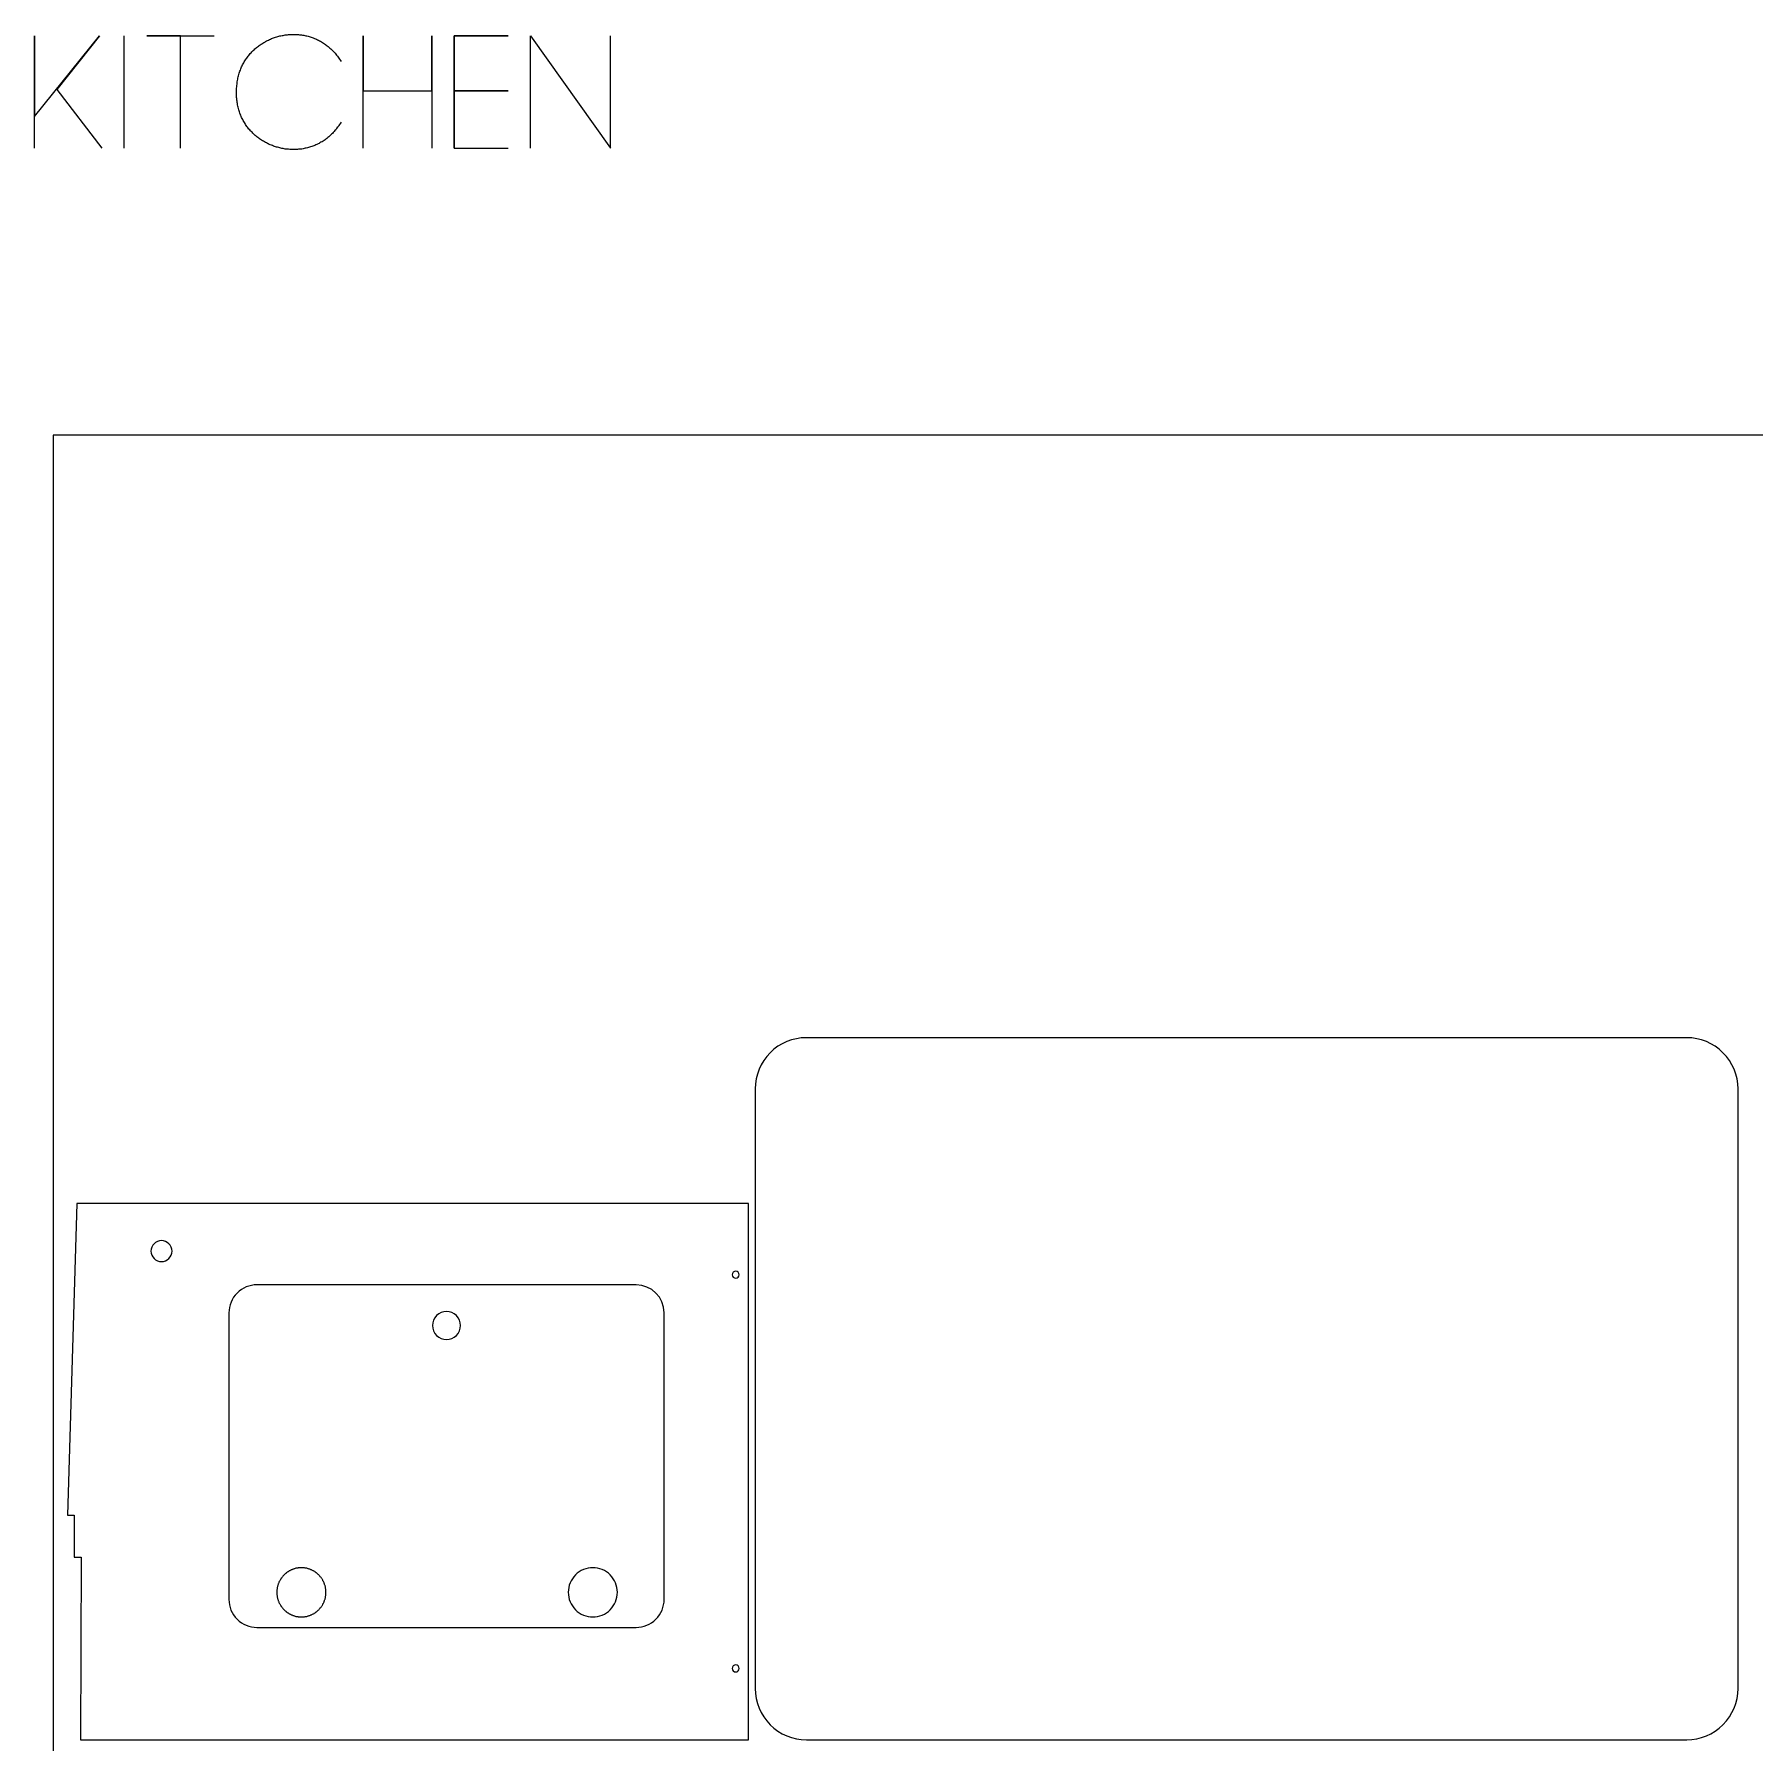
# Model space of a CAD drawing. Extents: x -841 to 6211, y -469 to 2808.
# Drawn here: x 3728 to 4953, y 1509 to 2726 of the extents above; entities that cross this region are included whole.
import ezdxf

# ---------------------------------------------------------------- set-up
doc = ezdxf.new("R2010")
doc.units = 0
for name, color, linetype in [('DEFAULT_LAYER', 1, 'CONTINUOUS'), ('LAYER_1', 18, 'CONTINUOUS'), ('T5_LOGOLAYER_2', 18, 'CONTINUOUS'), ('T5_LOGOLAYER_20', 18, 'CONTINUOUS')]:
    doc.layers.add(name, color=color, linetype=linetype)

msp = doc.modelspace()

# ---------------------------------------------------------------- linework, layer by layer
at = {"layer": 'DEFAULT_LAYER'}
for points in [[(3818.7, 1866.5, 0.414214), (3811.2, 1859, 0.414214), (3818.7, 1851.5, 0.414214), (3826.2, 1859, 0.414214)], [(4227.7, 1844.7, 0.414214), (4225.2, 1842.2, 0.414214), (4227.7, 1839.7, 0.414214), (4230.2, 1842.2, 0.414214)], [(3886.7, 1591), (4156.7, 1591, 0.414214), (4176.7, 1611), (4176.7, 1815, 0.413582), (4156.7, 1835), (3886.7, 1835, 0.414214), (3866.7, 1815), (3866.7, 1611, 0.415248)], [(4021.7, 1816, 0.414214), (4011.7, 1806, 0.414214), (4021.7, 1796, 0.414214), (4031.7, 1806, 0.414214)], [(4125.9, 1633.5, 0.414214), (4108.4, 1616, 0.414214), (4125.9, 1598.5, 0.414214), (4143.4, 1616, 0.414214)], [(4227.7, 1564.3, 0.414214), (4225.2, 1561.8, 0.414214), (4227.7, 1559.3, 0.414214), (4230.2, 1561.8, 0.414214)]]:
    msp.add_lwpolyline(points, format="xyb", close=True, dxfattribs=at)
msp.add_lwpolyline([(3918.3, 1633.5), (3917.9, 1633.5), (3917.4, 1633.5), (3917, 1633.4), (3916.5, 1633.4), (3916.1, 1633.4), (3915.7, 1633.3), (3915.2, 1633.2), (3914.8, 1633.1), (3914.4, 1633.1), (3914, 1632.9), (3913.5, 1632.8), (3913.1, 1632.7), (3912.7, 1632.6), (3912.3, 1632.4), (3911.9, 1632.3), (3911.5, 1632.1), (3911.1, 1632), (3910.8, 1631.8), (3910.4, 1631.6), (3910, 1631.4), (3909.6, 1631.2), (3909.3, 1631), (3908.9, 1630.7), (3908.6, 1630.5), (3908.2, 1630.3), (3907.9, 1630), (3907.5, 1629.8), (3907.2, 1629.5), (3906.9, 1629.2), (3906.6, 1629), (3906.3, 1628.7), (3906, 1628.4), (3905.7, 1628.1), (3905.4, 1627.8), (3905.1, 1627.5), (3904.8, 1627.1), (3904.6, 1626.8), (3904.3, 1626.5), (3904.1, 1626.1), (3903.8, 1625.8), (3903.6, 1625.4), (3903.4, 1625.1), (3903.2, 1624.7), (3902.9, 1624.3), (3902.8, 1624), (3902.6, 1623.6), (3902.4, 1623.2), (3902.2, 1622.8), (3902.1, 1622.4), (3901.9, 1622), (3901.8, 1621.6), (3901.6, 1621.2), (3901.5, 1620.8), (3901.4, 1620.4), (3901.3, 1620), (3901.2, 1619.5), (3901.1, 1619.1), (3901, 1618.7), (3901, 1618.2), (3900.9, 1617.8), (3900.9, 1617.3), (3900.9, 1616.9), (3900.8, 1616.5), (3900.8, 1616), (3900.8, 1615.5), (3900.9, 1615.1), (3900.9, 1614.7), (3900.9, 1614.2), (3901, 1613.8), (3901, 1613.3), (3901.1, 1612.9), (3901.2, 1612.5), (3901.3, 1612), (3901.4, 1611.6), (3901.5, 1611.2), (3901.6, 1610.8), (3901.8, 1610.4), (3901.9, 1610), (3902.1, 1609.6), (3902.2, 1609.2), (3902.4, 1608.8), (3902.6, 1608.4), (3902.8, 1608), (3902.9, 1607.7), (3903.2, 1607.3), (3903.4, 1606.9), (3903.6, 1606.6), (3903.8, 1606.2), (3904.1, 1605.9), (3904.3, 1605.5), (3904.6, 1605.2), (3904.8, 1604.9), (3905.1, 1604.5), (3905.4, 1604.2), (3905.7, 1603.9), (3906, 1603.6), (3906.3, 1603.3), (3906.6, 1603), (3906.9, 1602.8), (3907.2, 1602.5), (3907.5, 1602.2), (3907.9, 1602), (3908.2, 1601.7), (3908.6, 1601.5), (3908.9, 1601.3), (3909.3, 1601), (3909.6, 1600.8), (3910, 1600.6), (3910.4, 1600.4), (3910.8, 1600.2), (3911.1, 1600), (3911.5, 1599.9), (3911.9, 1599.7), (3912.3, 1599.6), (3912.7, 1599.4), (3913.1, 1599.3), (3913.5, 1599.2), (3914, 1599.1), (3914.4, 1598.9), (3914.8, 1598.9), (3915.2, 1598.8), (3915.7, 1598.7), (3916.1, 1598.6), (3916.5, 1598.6), (3917, 1598.6), (3917.4, 1598.5), (3917.9, 1598.5), (3918.3, 1598.5), (3918.8, 1598.5), (3919.2, 1598.5), (3919.7, 1598.6), (3920.1, 1598.6), (3920.6, 1598.6), (3921, 1598.7), (3921.4, 1598.8), (3921.9, 1598.9), (3922.3, 1598.9), (3922.7, 1599.1), (3923.1, 1599.2), (3923.5, 1599.3), (3923.9, 1599.4), (3924.4, 1599.6), (3924.8, 1599.7), (3925.1, 1599.9), (3925.5, 1600), (3925.9, 1600.2), (3926.3, 1600.4), (3926.7, 1600.6), (3927, 1600.8), (3927.4, 1601), (3927.8, 1601.3), (3928.1, 1601.5), (3928.5, 1601.7), (3928.8, 1602), (3929.1, 1602.2), (3929.5, 1602.5), (3929.8, 1602.8), (3930.1, 1603), (3930.4, 1603.3), (3930.7, 1603.6), (3931, 1603.9), (3931.3, 1604.2), (3931.6, 1604.5), (3931.8, 1604.9), (3932.1, 1605.2), (3932.4, 1605.5), (3932.6, 1605.9), (3932.8, 1606.2), (3933.1, 1606.6), (3933.3, 1606.9), (3933.5, 1607.3), (3933.7, 1607.7), (3933.9, 1608), (3934.1, 1608.4), (3934.3, 1608.8), (3934.5, 1609.2), (3934.6, 1609.6), (3934.8, 1610), (3934.9, 1610.4), (3935.1, 1610.8), (3935.2, 1611.2), (3935.3, 1611.6), (3935.4, 1612), (3935.5, 1612.5), (3935.6, 1612.9), (3935.6, 1613.3), (3935.7, 1613.8), (3935.7, 1614.2), (3935.8, 1614.7), (3935.8, 1615.1), (3935.8, 1615.5), (3935.8, 1616), (3935.8, 1616.5), (3935.8, 1616.9), (3935.8, 1617.3), (3935.7, 1617.8), (3935.7, 1618.2), (3935.6, 1618.7), (3935.6, 1619.1), (3935.5, 1619.5), (3935.4, 1620), (3935.3, 1620.4), (3935.2, 1620.8), (3935.1, 1621.2), (3934.9, 1621.6), (3934.8, 1622), (3934.6, 1622.4), (3934.5, 1622.8), (3934.3, 1623.2), (3934.1, 1623.6), (3933.9, 1624), (3933.7, 1624.3), (3933.5, 1624.7), (3933.3, 1625.1), (3933.1, 1625.4), (3932.8, 1625.8), (3932.6, 1626.1), (3932.4, 1626.5), (3932.1, 1626.8), (3931.8, 1627.1), (3931.6, 1627.5), (3931.3, 1627.8), (3931, 1628.1), (3930.7, 1628.4), (3930.4, 1628.7), (3930.1, 1629), (3929.8, 1629.2), (3929.5, 1629.5), (3929.1, 1629.8), (3928.8, 1630), (3928.5, 1630.3), (3928.1, 1630.5), (3927.8, 1630.7), (3927.4, 1631), (3927, 1631.2), (3926.7, 1631.4), (3926.3, 1631.6), (3925.9, 1631.8), (3925.5, 1632), (3925.1, 1632.1), (3924.8, 1632.3), (3924.4, 1632.4), (3923.9, 1632.6), (3923.5, 1632.7), (3923.1, 1632.8), (3922.7, 1632.9), (3922.3, 1633.1), (3921.9, 1633.1), (3921.4, 1633.2), (3921, 1633.3), (3920.6, 1633.4), (3920.1, 1633.4), (3919.7, 1633.4), (3919.2, 1633.5), (3918.8, 1633.5)], close=True, dxfattribs=at)
at = {"layer": 'LAYER_1'}
msp.add_lwpolyline([(3761, 1511), (4236.7, 1511), (4236.7, 1893), (3758.3, 1893), (3751.7, 1671), (3756.6, 1671), (3756.6, 1641), (3761.6, 1641)], close=True, dxfattribs=at)
at = {"layer": 'T5_LOGOLAYER_2'}
for points in [[(3728.2, 2644.6), (3728.2, 2724.6), (3728.2, 2667), (3774.6, 2724.6), (3744.2, 2686.2), (3776.2, 2644.6)], [(3792.2, 2644.6), (3792.2, 2724.6)], [(3832.2, 2644.6), (3832.2, 2724.6), (3808.2, 2724.6), (3856.2, 2724.6)], [(3946.6, 2663), (3946.1, 2662.2), (3945.6, 2661.4), (3945, 2660.6), (3944.5, 2659.8), (3943.9, 2659.1), (3943.4, 2658.4), (3942.8, 2657.6), (3942.2, 2657), (3941.6, 2656.3), (3941, 2655.6), (3940.4, 2655), (3939.8, 2654.4), (3939.1, 2653.8), (3938.5, 2653.2), (3937.8, 2652.6), (3937.2, 2652.1), (3936.5, 2651.5), (3935.8, 2651), (3935.2, 2650.5), (3934.5, 2650), (3933.8, 2649.6), (3933.1, 2649.1), (3932.3, 2648.7), (3931.6, 2648.3), (3930.9, 2647.9), (3930.2, 2647.5), (3929.4, 2647.2), (3928.7, 2646.8), (3928, 2646.5), (3927.2, 2646.2), (3926.4, 2645.9), (3925.7, 2645.7), (3924.9, 2645.4), (3924.2, 2645.2), (3923.4, 2644.9), (3922.6, 2644.7), (3921.8, 2644.5), (3921.1, 2644.4), (3920.3, 2644.2), (3919.5, 2644.1), (3918.7, 2643.9), (3917.9, 2643.8), (3917.1, 2643.7), (3916.3, 2643.7), (3915.5, 2643.6), (3914.8, 2643.6), (3914, 2643.5), (3913.2, 2643.5), (3912.4, 2643.5), (3911.6, 2643.5), (3910.8, 2643.5), (3910, 2643.6), (3909.2, 2643.7), (3908.4, 2643.7), (3907.6, 2643.8), (3906.9, 2643.9), (3906.1, 2644), (3905.3, 2644.2), (3904.5, 2644.3), (3903.7, 2644.5), (3903, 2644.7), (3902.2, 2644.9), (3901.4, 2645.1), (3900.7, 2645.3), (3899.9, 2645.5), (3899.2, 2645.8), (3898.4, 2646), (3897.7, 2646.3), (3897, 2646.6), (3896.2, 2646.9), (3895.5, 2647.2), (3894.8, 2647.6), (3894.1, 2647.9), (3893.4, 2648.3), (3892.7, 2648.6), (3892, 2649), (3891.3, 2649.4), (3890.6, 2649.8), (3890, 2650.3), (3889.3, 2650.7), (3888.6, 2651.1), (3888, 2651.6), (3887.4, 2652.1), (3886.7, 2652.6), (3886.1, 2653.1), (3885.5, 2653.6), (3884.9, 2654.1), (3884.3, 2654.7), (3883.8, 2655.2), (3883.2, 2655.8), (3882.6, 2656.3), (3882.1, 2656.9), (3881.6, 2657.5), (3881, 2658.1), (3880.5, 2658.8), (3880, 2659.4), (3879.6, 2660), (3879.1, 2660.7), (3878.6, 2661.4), (3878.2, 2662), (3877.8, 2662.7), (3877.3, 2663.4), (3876.9, 2664.2), (3876.6, 2664.9), (3876.2, 2665.6), (3875.8, 2666.4), (3875.5, 2667.1), (3875.2, 2667.9), (3874.8, 2668.7), (3874.5, 2669.5), (3874.3, 2670.3), (3874, 2671.1), (3873.7, 2671.9), (3873.5, 2672.7), (3873.3, 2673.6), (3873.1, 2674.4), (3872.9, 2675.3), (3872.8, 2676.2), (3872.6, 2677), (3872.5, 2677.9), (3872.4, 2678.8), (3872.3, 2679.8), (3872.2, 2680.7), (3872.2, 2681.6), (3872.2, 2682.5), (3872.2, 2683.5), (3872.2, 2684.5), (3872.2, 2685.4), (3872.2, 2686.4), (3872.2, 2687.3), (3872.3, 2688.2), (3872.4, 2689.1), (3872.5, 2690.1), (3872.6, 2690.9), (3872.7, 2691.8), (3872.8, 2692.7), (3873, 2693.6), (3873.2, 2694.4), (3873.4, 2695.3), (3873.6, 2696.1), (3873.8, 2696.9), (3874, 2697.8), (3874.3, 2698.6), (3874.6, 2699.4), (3874.9, 2700.1), (3875.2, 2700.9), (3875.5, 2701.7), (3875.8, 2702.4), (3876.2, 2703.2), (3876.5, 2703.9), (3876.9, 2704.6), (3877.3, 2705.3), (3877.7, 2706), (3878.1, 2706.7), (3878.6, 2707.4), (3879, 2708.1), (3879.5, 2708.7), (3879.9, 2709.4), (3880.4, 2710), (3880.9, 2710.6), (3881.4, 2711.2), (3881.9, 2711.8), (3882.5, 2712.4), (3883, 2713), (3883.5, 2713.5), (3884.1, 2714.1), (3884.7, 2714.6), (3885.3, 2715.2), (3885.8, 2715.7), (3886.4, 2716.2), (3887.1, 2716.7), (3887.7, 2717.1), (3888.3, 2717.6), (3888.9, 2718), (3889.6, 2718.5), (3890.2, 2718.9), (3890.9, 2719.3), (3891.6, 2719.7), (3892.2, 2720.1), (3892.9, 2720.5), (3893.6, 2720.9), (3894.3, 2721.2), (3895, 2721.5), (3895.7, 2721.9), (3896.4, 2722.2), (3897.1, 2722.5), (3897.8, 2722.8), (3898.6, 2723), (3899.3, 2723.3), (3900, 2723.5), (3900.8, 2723.8), (3901.5, 2724), (3902.3, 2724.2), (3903, 2724.4), (3903.8, 2724.5), (3904.6, 2724.7), (3905.3, 2724.8), (3906.1, 2725), (3906.8, 2725.1), (3907.6, 2725.2), (3908.4, 2725.3), (3909.2, 2725.4), (3909.9, 2725.4), (3910.7, 2725.5), (3911.5, 2725.5), (3912.3, 2725.5), (3913, 2725.5), (3913.8, 2725.5), (3914.6, 2725.5), (3915.4, 2725.4), (3916.2, 2725.4), (3916.9, 2725.3), (3917.7, 2725.2), (3918.5, 2725.1), (3919.2, 2725), (3920, 2724.9), (3920.8, 2724.7), (3921.6, 2724.6), (3922.3, 2724.4), (3923.1, 2724.2), (3923.8, 2724), (3924.6, 2723.7), (3925.3, 2723.5), (3926.1, 2723.2), (3926.8, 2723), (3927.6, 2722.7), (3928.3, 2722.4), (3929, 2722.1), (3929.8, 2721.7), (3930.5, 2721.4), (3931.2, 2721), (3931.9, 2720.6), (3932.6, 2720.2), (3933.3, 2719.8), (3934, 2719.3), (3934.7, 2718.9), (3935.4, 2718.4), (3936, 2717.9), (3936.7, 2717.4), (3937.4, 2716.9), (3938, 2716.4), (3938.6, 2715.8), (3939.3, 2715.3), (3939.9, 2714.7), (3940.5, 2714.1), (3941.1, 2713.4), (3941.7, 2712.8), (3942.3, 2712.1), (3942.9, 2711.5), (3943.4, 2710.8), (3944, 2710.1), (3944.5, 2709.3), (3945.1, 2708.6), (3945.6, 2707.8), (3946.1, 2707), (3946.6, 2706.2)], [(3962.4, 2644.6), (3962.4, 2724.6), (3962.4, 2685.4), (4011.2, 2685.4), (4011.2, 2724.6), (4011.2, 2644.6)], [(4027.2, 2644.6), (4027.2, 2724.6), (4065.6, 2724.6), (4027.2, 2724.6), (4027.2, 2685.4), (4065.6, 2685.4), (4027.2, 2685.4), (4027.2, 2644.6), (4065.6, 2644.6)], [(4081.6, 2644.6), (4081.6, 2724.6), (4138.4, 2644.6), (4138.4, 2724.6)]]:
    msp.add_lwpolyline(points, dxfattribs=at)
at = {"layer": 'T5_LOGOLAYER_20'}
msp.add_lwpolyline([(3741.5, 0), (4961.5, 0), (4961.5, 2440), (3741.5, 2440)], close=True, dxfattribs=at)
msp.add_lwpolyline([(4241.5, 1547.5, 0.414214), (4278, 1511), (4905, 1511, 0.414214), (4941.5, 1547.5), (4941.5, 1974.5, 0.414214), (4905, 2011), (4278, 2011, 0.414214), (4241.5, 1974.5)], format="xyb", close=True, dxfattribs=at)

doc.saveas('drawing.dxf')
